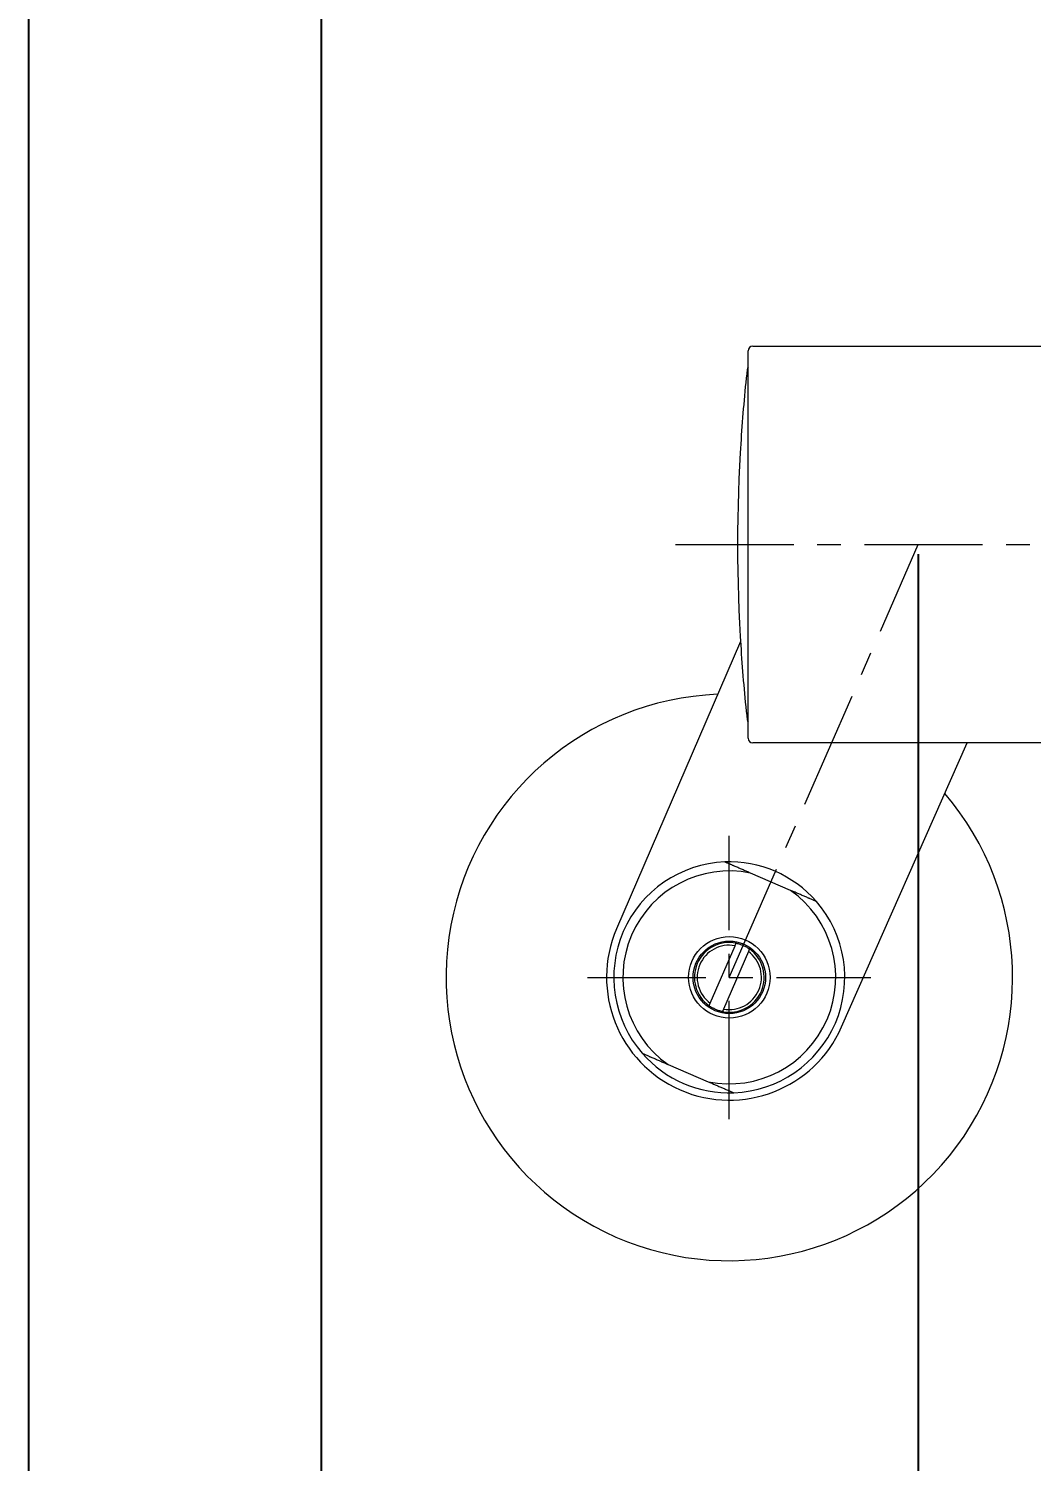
# Model space of a CAD drawing. Header units: millimetres. Extents: x 1435 to 2029, y -1230 to -810.
# Drawn here: x 1434.9 to 1541.1, y -1144.9 to -993.2 of the extents above; entities that cross this region are included whole.
import ezdxf

# ---------------------------------------------------------------- set-up
doc = ezdxf.new("R2010")
doc.units = ezdxf.units.MM
doc.header["$LTSCALE"] = 10
doc.linetypes.add('CENTER', pattern=[2, 1.25, -0.25, 0.25, -0.25])
doc.layers.get('0').update_dxf_attribs({"color": 2})
for name, color, linetype in [('08_ALL_FEATURES', 7, 'Continuous'), ('1', 1, 'CENTER'), ('CENTER', 1, 'CENTER'), ('DIM', 2, 'Continuous'), ('DWG', 7, 'Continuous')]:
    doc.layers.add(name, color=color, linetype=linetype)
doc.styles.add('GHS', font='romans', dxfattribs={"bigfont": 'ghs'})
doc.dimstyles.new('ISO-25', dxfattribs={"dimscale": 0, "dimtxt": 3.5, "dimasz": 3, "dimexe": 1.5, "dimexo": 1, "dimgap": 1, "dimtad": 3, "dimtoh": 1, "dimdec": 4, "dimzin": 9, "dimdsep": 46, "dimtxsty": 'GHS', "dimcen": 2.5, "dimclrd": 256, "dimclre": 256, "dimclrt": 256, "dimadec": 4, "dimazin": 2, "dimtfac": 1, "dimtdec": 4, "dimtix": 1, "dimtmove": 2, "dimatfit": 3, "dimfxl": 0, "dimlwd": 25, "dimlwe": 25, "dimarcsym": 0})

# ---------------------------------------------------------------- blocks, each defined once
blk = doc.blocks.new('*D0')
at = {"layer": 'Defpoints', "color": 0}
for p in [(1529.1, -1047.79), (1629.1, -1047.79), (1629.1, -1192.95)]:
    blk.add_point(p, dxfattribs=at)
at = {"layer": 'DIM', "lineweight": 25}
for p, q in [((1529.1, -1048.79), (1529.1, -1194.45)), ((1629.1, -1048.79), (1629.1, -1194.45)), ((1532.1, -1192.95), (1626.1, -1192.95))]:
    blk.add_line(p, q, dxfattribs=at)
at = {"layer": 'DIM'}
for points in [[(1532.1, -1192.45), (1532.1, -1193.45), (1529.1, -1192.95)], [(1626.1, -1192.45), (1626.1, -1193.45), (1629.1, -1192.95)]]:
    blk.add_solid(points, dxfattribs=at)
at = {"layer": 'DIM', "insert": (1579.1, -1190.2), "char_height": 3.5, "attachment_point": 5, "style": 'GHS'}
blk.add_mtext('100', dxfattribs=at)

msp = doc.modelspace()

# ---------------------------------------------------------------- linework, layer by layer
at = {"color": 4}
msp.add_line((1465.90275, -1218.6547), (1465.90275, -843.6547), dxfattribs=at)
at = {"color": 0, "lineweight": 5}
for p, q in [((1510.28746, -1058.03488), (1497.16409, -1088.46971)), ((1520.99325, -1098.86961), (1534.27839, -1068.79203))]:
    msp.add_line(p, q, dxfattribs=at)
msp.add_lwpolyline([(2028.90275, -1229.6547), (2028.90275, -809.6547), (1434.90275, -809.6547), (1434.90275, -1229.6547)], close=True)
for radius, start, end in [(30, 92.3568753, 40.4887494), (13, 156.6744967, 246.4218215), (13, 246.4218215, 336.1691463)]:
    msp.add_arc((1509.1016, -1093.61711), radius, start, end, dxfattribs=at)
at = {"layer": '08_ALL_FEATURES', "color": 1, "linetype": 'CENTER', "lineweight": 5}
for p, q in [((1503.4179, -1047.79136), (1705.06036, -1047.79136)), ((1509.1016, -1108.61711), (1509.1016, -1078.61711)), ((1494.1016, -1093.61711), (1524.1016, -1093.61711))]:
    msp.add_line(p, q, dxfattribs=at)
at = {"layer": '1', "color": 7, "linetype": 'Continuous', "lineweight": 5}
for p, q in [((1515.59382, -1084.40212), (1511.34609, -1082.57052)), ((1507.08304, -1096.36012), (1509.71066, -1090.26634)), ((1511.12016, -1090.87411), (1508.49255, -1096.96789)), ((1502.60938, -1102.83211), (1506.85711, -1104.66371))]:
    msp.add_line(p, q, dxfattribs=at)
for radius in [4.31706, 3.83738]:
    msp.add_circle((1509.1016, -1093.61711), radius, dxfattribs=at)
for radius, start, end in [(12.23166, 92.2574874, 221.0915126), (12.23166, 41.0915126, 92.2574874), (11.27231, 78.5147739, 234.8342261), (11.27231, 258.5147739, 54.8342261), (12.23166, 272.2574874, 41.0915126), (3.69348, 78.6675013, 234.6814987), (3.40568, 79.6980845, 233.6509155), (3.69348, 258.6675013, 54.6814987), (3.40568, 259.6980845, 53.6509155), (12.23166, 221.0915126, 272.2574874)]:
    msp.add_arc((1509.1016, -1093.61711), radius, start, end, dxfattribs=at)
for points, knots in [([(1511.34609, -1082.57052), (1511.21885, -1082.51565), (1511.09171, -1082.46083), (1510.83774, -1082.35132), (1510.71092, -1082.29663), (1510.45773, -1082.18746), (1510.33137, -1082.13297), (1510.07928, -1082.02427), (1509.95356, -1081.97006), (1509.76568, -1081.88905), (1509.70317, -1081.8621), (1509.60963, -1081.82176), (1509.57846, -1081.80832), (1509.5164, -1081.78156), (1509.48552, -1081.76825), (1509.39333, -1081.72849), (1509.33249, -1081.70226), (1509.24243, -1081.66343), (1509.21256, -1081.65055), (1509.15368, -1081.62516), (1509.12465, -1081.61264), (1509.03892, -1081.57568), (1508.98358, -1081.55181), (1508.9044, -1081.51767), (1508.87865, -1081.50657), (1508.84125, -1081.49044), (1508.82898, -1081.48515), (1508.80492, -1081.47478), (1508.79309, -1081.46967), (1508.75862, -1081.45481), (1508.73722, -1081.44559), (1508.70808, -1081.43302), (1508.69886, -1081.42904), (1508.68155, -1081.42158), (1508.67347, -1081.41809), (1508.65164, -1081.40868), (1508.64009, -1081.4037), (1508.62812, -1081.39854), (1508.62502, -1081.3972), (1508.62084, -1081.3954), (1508.61978, -1081.39494), (1508.6198, -1081.39495)], [0, 0, 0, 0, 0.125, 0.125, 0.25, 0.25, 0.375, 0.375, 0.5, 0.5, 0.5625, 0.5625, 0.59375, 0.59375, 0.625, 0.625, 0.6875, 0.6875, 0.71875, 0.71875, 0.75, 0.75, 0.8125, 0.8125, 0.84375, 0.84375, 0.859375, 0.859375, 0.875, 0.875, 0.90625, 0.90625, 0.921875, 0.921875, 0.9375, 0.9375, 0.96875, 0.96875, 0.984375, 0.984375, 1, 1, 1, 1]), ([(1518.32013, -1085.57769), (1518.32012, -1085.57769), (1518.31594, -1085.57589), (1518.30603, -1085.57162), (1518.30382, -1085.57066), (1518.29892, -1085.56855), (1518.29623, -1085.56739), (1518.28756, -1085.56365), (1518.281, -1085.56082), (1518.25923, -1085.55144), (1518.24199, -1085.544), (1518.2128, -1085.53141), (1518.2025, -1085.52697), (1518.18123, -1085.5178), (1518.17022, -1085.51305), (1518.13619, -1085.49838), (1518.1122, -1085.48803), (1518.06212, -1085.46644), (1518.036, -1085.45518), (1517.95525, -1085.42036), (1517.89927, -1085.39622), (1517.78443, -1085.3467), (1517.72555, -1085.32131), (1517.63559, -1085.28252), (1517.60533, -1085.26947), (1517.54431, -1085.24316), (1517.51356, -1085.2299), (1517.42128, -1085.19011), (1517.3595, -1085.16347), (1517.23552, -1085.11002), (1517.17333, -1085.0832), (1516.98626, -1085.00254), (1516.86089, -1084.94847), (1516.60922, -1084.83996), (1516.48293, -1084.7855), (1516.22969, -1084.6763), (1516.10274, -1084.62156), (1515.84839, -1084.51189), (1515.72109, -1084.457), (1515.59382, -1084.40212)], [0, 0, 0, 0, 0.03125, 0.03125, 0.0390625, 0.0390625, 0.046875, 0.046875, 0.0625, 0.0625, 0.09375, 0.09375, 0.109375, 0.109375, 0.125, 0.125, 0.15625, 0.15625, 0.1875, 0.1875, 0.25, 0.25, 0.3125, 0.3125, 0.34375, 0.34375, 0.375, 0.375, 0.4375, 0.4375, 0.5, 0.5, 0.625, 0.625, 0.75, 0.75, 0.875, 0.875, 1, 1, 1, 1]), ([(1509.82738, -1089.99564), (1509.95468, -1090.02116), (1510.07951, -1090.05314), (1510.32441, -1090.12957), (1510.44448, -1090.17402), (1510.67986, -1090.27536), (1510.79517, -1090.33224), (1510.96447, -1090.42718), (1511.02034, -1090.46046), (1511.13001, -1090.52979), (1511.18391, -1090.56588), (1511.23688, -1090.60342)], [0, 0, 0, 0, 0.25, 0.25, 0.5, 0.5, 0.75, 0.75, 0.875, 0.875, 1, 1, 1, 1]), ([(1508.37582, -1097.23859), (1508.24852, -1097.21307), (1508.12369, -1097.18109), (1507.87879, -1097.10466), (1507.75872, -1097.06021), (1507.52335, -1096.95887), (1507.40803, -1096.90198), (1507.23873, -1096.80705), (1507.18286, -1096.77377), (1507.07319, -1096.70444), (1507.01929, -1096.66834), (1506.96632, -1096.63081)], [0, 0, 0, 0, 0.25, 0.25, 0.5, 0.5, 0.75, 0.75, 0.875, 0.875, 1, 1, 1, 1]), ([(1499.88308, -1101.65654), (1499.88308, -1101.65654), (1499.88726, -1101.65834), (1499.89717, -1101.66261), (1499.89939, -1101.66357), (1499.90428, -1101.66568), (1499.90697, -1101.66684), (1499.91564, -1101.67058), (1499.9222, -1101.67341), (1499.94397, -1101.68279), (1499.96121, -1101.69023), (1499.9904, -1101.70281), (1500.0007, -1101.70726), (1500.02197, -1101.71643), (1500.03298, -1101.72118), (1500.06701, -1101.73585), (1500.091, -1101.7462), (1500.14108, -1101.76779), (1500.1672, -1101.77905), (1500.24795, -1101.81387), (1500.30393, -1101.83801), (1500.41877, -1101.88753), (1500.47765, -1101.91292), (1500.56761, -1101.95171), (1500.59788, -1101.96476), (1500.65889, -1101.99107), (1500.68965, -1102.00433), (1500.78193, -1102.04412), (1500.84371, -1102.07076), (1500.96768, -1102.12421), (1501.02987, -1102.15103), (1501.21694, -1102.23169), (1501.34231, -1102.28576), (1501.59398, -1102.39427), (1501.72027, -1102.44873), (1501.97351, -1102.55793), (1502.10046, -1102.61266), (1502.35481, -1102.72234), (1502.48212, -1102.77723), (1502.60938, -1102.83211)], [0, 0, 0, 0, 0.03125, 0.03125, 0.0390625, 0.0390625, 0.046875, 0.046875, 0.0625, 0.0625, 0.09375, 0.09375, 0.109375, 0.109375, 0.125, 0.125, 0.15625, 0.15625, 0.1875, 0.1875, 0.25, 0.25, 0.3125, 0.3125, 0.34375, 0.34375, 0.375, 0.375, 0.4375, 0.4375, 0.5, 0.5, 0.625, 0.625, 0.75, 0.75, 0.875, 0.875, 1, 1, 1, 1]), ([(1506.85711, -1104.66371), (1506.98435, -1104.71858), (1507.11149, -1104.7734), (1507.36546, -1104.88291), (1507.49228, -1104.93759), (1507.74547, -1105.04677), (1507.87184, -1105.10126), (1508.12392, -1105.20995), (1508.24964, -1105.26416), (1508.43752, -1105.34518), (1508.50003, -1105.37213), (1508.59357, -1105.41247), (1508.62474, -1105.42591), (1508.6868, -1105.45266), (1508.71768, -1105.46598), (1508.80987, -1105.50573), (1508.87072, -1105.53197), (1508.96078, -1105.5708), (1508.99065, -1105.58368), (1509.04952, -1105.60907), (1509.07856, -1105.62159), (1509.16428, -1105.65855), (1509.21962, -1105.68242), (1509.2988, -1105.71656), (1509.32455, -1105.72766), (1509.36195, -1105.74379), (1509.37422, -1105.74908), (1509.39828, -1105.75945), (1509.41011, -1105.76456), (1509.44458, -1105.77942), (1509.46598, -1105.78864), (1509.49512, -1105.80121), (1509.50435, -1105.80519), (1509.52165, -1105.81265), (1509.52973, -1105.81613), (1509.55157, -1105.82555), (1509.56311, -1105.83053), (1509.57508, -1105.83569), (1509.57819, -1105.83703), (1509.58236, -1105.83883), (1509.58342, -1105.83928), (1509.58341, -1105.83928)], [0, 0, 0, 0, 0.125, 0.125, 0.25, 0.25, 0.375, 0.375, 0.5, 0.5, 0.5625, 0.5625, 0.59375, 0.59375, 0.625, 0.625, 0.6875, 0.6875, 0.71875, 0.71875, 0.75, 0.75, 0.8125, 0.8125, 0.84375, 0.84375, 0.859375, 0.859375, 0.875, 0.875, 0.90625, 0.90625, 0.921875, 0.921875, 0.9375, 0.9375, 0.96875, 0.96875, 0.984375, 0.984375, 1, 1, 1, 1])]:
    msp.add_open_spline(points, degree=3, knots=knots, dxfattribs=at)
for points, weights in [([(1509.71066, -1090.26634), (1509.76665, -1090.13648), (1509.82738, -1089.99564)], [1, 1.00086326892, 1]), ([(1511.23688, -1090.60342), (1511.17615, -1090.74425), (1511.12016, -1090.87411)], [1, 1.00086327322, 1]), ([(1506.96632, -1096.63081), (1507.02705, -1096.48998), (1507.08304, -1096.36012)], [1, 1.00086326892, 1]), ([(1508.49255, -1096.96789), (1508.43655, -1097.09775), (1508.37582, -1097.23859)], [1, 1.00086327322, 1])]:
    msp.add_rational_spline(points, weights, degree=2, dxfattribs=at)
at = {"layer": 'CENTER', "color": 1, "lineweight": 5}
msp.add_line((1509.1016, -1093.61711), (1529.1016, -1047.79136), dxfattribs=at)
at = {"layer": 'DWG', "lineweight": 5}
for p, q in [((1511.59033, -1026.79136), (1551.09033, -1026.79136)), ((1511.09033, -1047.79136), (1511.09033, -1027.29136)), ((1511.09033, -1028.98907), (1511.09033, -1028.29136)), ((1511.09033, -1067.29136), (1511.09033, -1047.79136)), ((1511.09033, -1068.29136), (1511.09033, -1067.29136)), ((1551.09033, -1068.79136), (1511.59033, -1068.79136))]:
    msp.add_line(p, q, dxfattribs=at)
for centre, radius, start, end in [((1511.59033, -1027.29136), 0.5, 90, 180), ((1679.97617, -1047.79136), 170, 173.7339954, 176.2503037), ((1511.48879, -1029.29136), 0.5, 142.8362824, 173.7339954), ((1679.97617, -1047.79136), 169.99762, 176.2519878, 183.7480122), ((1679.97617, -1047.79136), 170, 183.7496963, 186.2660046), ((1511.48879, -1066.29136), 0.5, 186.2660046, 217.1637176), ((1511.59033, -1068.29136), 0.5, 180, 270)]:
    msp.add_arc(centre, radius, start, end, dxfattribs=at)

# ---------------------------------------------------------------- dimensions: what is measured, and where the dimension line sits
at = {"layer": 'DIM'}
dim = msp.add_linear_dim(base=(1629.1016, -1192.95275), p1=(1529.1016, -1047.79136), p2=(1629.1016, -1047.79136), dimstyle='ISO-25', override={"dimscale": 1}, dxfattribs=at)
dim.commit()
dim.dimension.update_dxf_attribs({"geometry": '*D0', "text_midpoint": (1579.1016, -1190.20275)})

doc.saveas('drawing.dxf')
